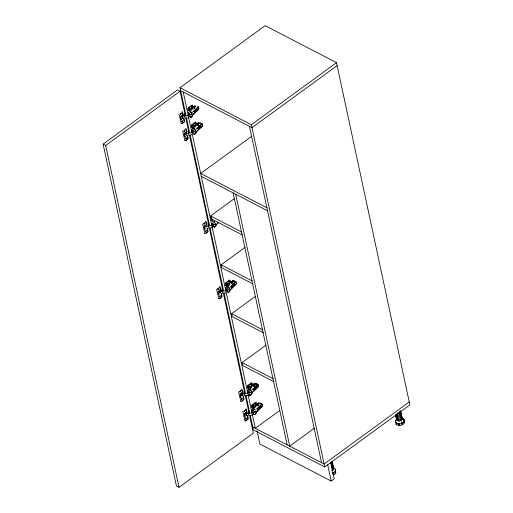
<?xml version="1.0" encoding="UTF-8"?>
<svg xmlns="http://www.w3.org/2000/svg" width="513" height="513" viewBox="0 0 513 513"><rect width="100%" height="100%" fill="white"/><g stroke="black" fill="none" stroke-linecap="round" stroke-linejoin="round"><path stroke-width="0.77" d="M197.742 125.416L197.999 125.153M231.876 283.561L231.882 283.214M197.287 109.333L197.05 110.359L196.517 110.526L196.274 109.859L196.832 109.006L196.383 109.16L196.998 109.07L197.197 109.654L197.287 109.333L196.383 109.493L196.928 110.333M200.904 126.961L200.775 126.07L200.282 126.166L199.865 127.121L200.564 127.282M256.795 387.687L256.673 386.802L256.173 386.892L255.756 387.854L256.462 388.014M188.297 115.015L188.027 115.271M191.663 132.219L192.08 131.719L192.516 132.053M211.991 224.604L211.76 224.918L212.222 224.623M247.971 392.451L247.747 392.766L248.343 392.721M395.908 423.507L395.882 424.238L396.62 424.713L396.216 422.84L396.703 423.154L397.107 425.027L398.999 425.489L398.992 423.372M182.07 115.528L182.506 118.259L182.949 117.259M185.706 132.476L186.142 135.201M188.797 115.239L188.29 115.168M219.59 290.538L220.026 293.269M241.597 393.202L242.033 395.933L242.476 394.933M245.791 412.76L246.227 415.485L245.823 413.395L248.298 413.401M184.577 116.169L182.102 116.162L182.493 117.977L182.532 117.483M182.493 117.977L182.878 117.458M244.111 393.843L241.629 393.843L242.021 395.651L242.412 395.132M242.021 395.651L242.059 395.164M246.214 415.209L246.253 414.716M188.957 114.194C187.598 113.655 189.56 114.296 188.444 113.995M192.048 130.764L192.567 130.796L192.234 131.257M252.319 411.541L252.653 411.08M252.8 414.895L253.044 414.735M200.923 126.281L200.827 126.602L200.628 126.018L200.012 126.108L200.468 125.954L200.019 126.442L200.455 127.243M211.574 225.104L211.843 224.848M225.547 290.287L225.964 289.787L226.4 290.121M192.009 131.142C193.298 130.514 191.259 131.161 192.593 131.142M211.991 223.822L212.504 224.027M247.971 391.669L248.491 391.874M396.773 418.781L396.523 419.506L395.78 415.088L396.761 419.403M400.243 411.464L402.121 419.538L402.372 418.807L400.608 410.842M225.964 289.787L225.996 290.358M252.165 412.003L251.979 412.292L252.563 412.228M331.622 461.495L333.501 469.568L333.764 468.831L332.2 461.54M188.534 115.175L188.22 114.893M248.234 392.811L247.83 392.695M252.486 412.324C252.447 412.709 251.229 412.17 252.531 412.279M211.523 217.769L211.722 220.237L212.228 220.045L211.869 218.281M195.241 109.827L194.414 111.174L194.677 112.411L194.228 111.103L194.562 110.494M258.469 407.79L258.398 409.643L257.949 408.335L258.283 407.72L262.137 404L260.072 402.974M211.875 223.841L212.356 224.085L212.049 223.694M211.946 223.694L212.42 223.88M225.938 288.832L226.477 289.21M247.946 391.496L248.068 391.9L248.51 391.727M252.139 411.048L252.678 411.426M213.664 225.694L212.741 226.047L213.581 226.239M204.944 225.906L204.456 227.195L204.854 229.138M189.047 108.609L189.881 108.358L189.656 109.019L189.002 108.993M260.989 407.239L260.482 407.797L259.995 407.091L260.553 406.232L260.174 406.251L260.848 406.52M183.782 118.574L183.507 118.4L184.308 121.408L183.994 122.132L181.891 123.665L181.249 123.607L179.075 114.123M187.418 135.522L187.142 135.342L187.944 138.356L187.63 139.081L185.526 140.613L184.885 140.556L182.705 131.072M207.329 228.407L207.053 228.227L207.855 231.241L207.541 231.966L205.437 233.492L204.796 233.441L202.622 223.957M243.316 396.248L243.034 396.074L243.842 399.082L243.521 399.807L241.418 401.339L240.777 401.281L238.603 391.804M247.503 415.799L247.228 415.626L248.029 418.64L247.715 419.365L245.612 420.891L244.97 420.84L242.796 411.355M188.418 114.11L188.925 113.848M191.965 130.956L192.561 130.796M252.05 411.24L252.614 411.298M190.028 116.259L189.444 116.162M206.713 226.041L207.008 225.714M220.686 291.217L220.981 290.897M242.694 393.881L242.989 393.561M194.748 110.558L193.709 111.635L198.416 106.768L198.909 109.077L192.24 115.431M197.338 128.583L202.045 123.716L199.987 122.69M231.228 286.645L235.935 281.784L233.87 280.758M253.236 389.309L257.943 384.442L255.878 383.423M257.43 408.861L262.137 404L262.63 406.309L255.961 412.664M395.626 415.075L396.722 420.179L397.331 420.698L396.196 414.754M396.863 414.421L398.268 420.981L396.818 413.574M399.595 411.458L401.307 420.153L401.961 419.487M331.116 462.226L332.674 470.197L333.341 469.517M232.761 284.843L231.934 286.183L232.197 287.427L231.748 286.119L232.908 284.959M254.769 387.501L253.941 388.848L254.211 390.085L253.762 388.777L254.916 387.623M192.112 132.29L191.849 132.11M191.471 113.193L198.217 106.723L198.691 108.948L191.945 115.387M195.107 130.142L201.853 123.671L202.167 125.153M202.327 125.897L195.581 132.335M228.99 288.203L235.736 281.74L236.057 283.221M250.998 390.868L254.371 387.636M255.5 386.558L257.75 384.397L258.225 386.622L251.479 393.061M256.314 409.342L261.938 403.955L262.258 405.437M199.018 126.897L198.044 128.115L198.313 129.359L197.864 128.051L198.198 127.436M195.87 132.38L202.539 126.025L202.045 123.716M215.492 225.22L218.551 222.302M215.787 225.265L218.564 222.616M229.465 290.396L233.55 286.51M229.76 290.448L236.429 284.093L235.935 281.784M251.768 393.112L258.437 386.751L257.943 384.442M255.666 412.619L259.751 408.726M256.231 413.138L254.801 414.498L256.179 413.189M248.029 391.541L248.42 391.74L247.978 391.733M201.077 126.493L200.75 127.346M194.164 131.879C197.941 128.115 194.061 133.656 192.817 131.296M228.054 289.948C231.825 286.183 227.945 291.717 226.701 289.364M254.256 412.163C258.026 408.399 254.147 413.94 252.903 411.58M196.921 109.089L196.396 109.801L196.633 110.462M200.557 126.038L200.051 127.365L199.903 126.807L200.153 127.474L200.679 127.307M234.807 284.349L234.441 284.106L233.915 284.811L233.934 285.433L234.447 285.35M256.455 386.77L255.942 388.097L255.801 387.533L256.045 388.2L256.577 388.04M261.008 406.565L260.642 406.322L260.11 407.027L260.136 407.649L260.649 407.566M234.345 285.305L233.902 284.503L234.351 284.016L233.902 284.17L234.646 284.305M256.353 387.969L255.916 387.168L256.359 386.68L255.91 386.834L256.66 386.969M260.54 407.521L260.104 406.726L260.642 406.322M195.075 106.839L195.78 106.242L194.94 107.07M233.3 281.252C230.215 283.824 235.076 280.072 232.293 282.028M255.307 383.916L254.031 385.071L255.352 384.109M258.796 404.071L257.545 404.949M231.504 282.785L231.844 282.31M253.518 385.443L253.852 384.974M397.062 418.948L395.51 420.256L395.446 422.212L397.408 423.475L400.48 423.443L403.224 422.135L404.359 420.166L403.353 418.454L402.012 418.127M396.318 419.756L396.838 419.32M188.104 112.86L192.471 109.231M191.74 129.808L196.101 126.179M220.353 289.627L220.18 289.492M225.624 287.876L229.991 284.24M242.367 392.285L242.187 392.156M247.632 390.54L251.998 386.905M251.825 410.092L256.192 406.456M212.709 225.72L212.741 226.047L213.511 225.464M227.458 290.64L226.714 291.249M253.659 412.856L252.909 413.465M189.964 115.63L189.194 116.233L190.041 116.406M192.824 133.181L193.593 132.578M248.722 393.913L249.491 393.311M194.324 111.52L195.549 110.596M194.395 111.866L195.568 110.981M197.954 128.468L199.179 127.545M198.024 128.814L199.204 127.929M231.325 287.325L233.088 285.998M254.179 386.712L255.403 385.789M253.922 389.54L255.096 388.655M257.526 409.541L259.289 408.213M227.689 284.33C222.187 289.345 238.648 276.404 230.953 281.983C229.574 282.56 230.587 279.906 229.458 280.034L225.496 282.952L225.694 285.42L226.201 285.228L225.912 283.279L228.798 281.15L229.773 280.528L230.549 282.49L230.44 282.06M249.703 386.988C245.176 390.066 255.147 385.148 252.826 384.564M254.454 406.129L255.974 405.033L252.819 407.585L251.723 407.553L252.402 407.444L252.114 405.494L255.974 402.743M182.994 114.623L180.897 116.124L180.608 117.278L181.108 119.593L181.737 120.055M186.623 131.572L184.533 133.072L184.238 134.226L184.738 136.541L185.366 137.003M195.928 124.96L192.728 127.301L191.631 127.269L192.311 127.16L192.029 125.21L195.889 122.46L196.665 124.422L195.568 121.966L191.612 124.89L191.811 127.352M206.534 224.457L204.443 225.957L204.155 227.112L204.655 229.426L205.283 229.888M186.014 115.675L180.018 87.717L265.144 25.65L336.502 62.676L409.868 404.879L324.742 466.945L253.377 429.92L250.235 415.254M249.51 415.132L253.371 433.126L178.999 487.35L176.427 486.016L103.132 144.134L177.504 89.91L180.076 91.243L185.276 115.496M103.132 144.134L105.704 145.468L180.076 91.243M180.018 87.717L251.376 124.736L336.502 62.676M337.131 65.606L252.005 127.673L180.647 90.647M251.71 136.253L200.679 173.458L266.907 207.816M242.399 235.012L211.279 218.865L210.651 215.935L234.524 198.531M252.883 283.901L221.763 267.754L221.129 264.823L245.002 247.413M263.361 332.79L232.242 316.643L231.613 313.706L255.48 296.302M273.839 381.672L242.72 365.525L242.091 362.595L265.965 345.191M279.822 410.451L255.32 428.323L252.467 415.023M314.264 428.272L289.717 446.169L235.704 194.235M409.239 401.948L324.113 464.015L252.749 426.989M257.032 430.849L259.86 444.04L331.218 481.066L334.207 478.885L330.712 462.591M234.569 285.375L234.037 285.542L233.793 284.875L234.441 284.106M253.441 384.134L254.814 383.301L252.96 384.647C251.588 385.218 252.595 382.57 251.466 382.698L247.51 385.616L247.702 388.078L248.209 387.892L247.92 385.943L250.806 383.814L251.787 383.192L252.556 385.154L252.447 384.718M195.883 124.749L192.728 127.301L197.492 124.441L196.928 123.838L198.916 122.575L196.556 123.992M229.375 283.093L229.773 282.817L226.618 285.369L225.694 285.42M231.344 282.734L231.838 282.394M251.383 385.75L251.78 385.481L248.625 388.033L247.702 388.078M253.351 385.391L253.852 385.051M194.35 108.506L194.767 108.217L194.273 107.98C193.151 108.487 195.209 108.499 194.151 108.352M194.773 107.012L195.838 106.287M198.403 123.96L199.474 123.235M254.301 384.686L255.365 383.968M258.494 404.244L259.559 403.519M226.393 289.063L225.938 289.127M208.541 225.739L208.374 225.374M221.141 293.276L221.828 296.424L221.513 297.142L219.41 298.675L218.769 298.624L216.595 289.14M212.568 225.925L212.921 225.726M220.051 292.5L220.468 292.275M398.268 420.981L401.467 420.205M249.632 395.658L249.318 395.818L249.767 395.645M212.805 220.269L211.722 220.237M248.831 395.26L248.279 395.209M332.514 473.172L334.598 472.172L335.771 470.177L334.777 468.452L333.431 468.125M333.072 472.794L333.989 474.705L335.476 473.448L335.072 471.582L335.361 471.081L335.765 472.954L335.431 469.684M401.705 422.75L402.628 424.655L404.09 423.424L403.686 421.551L403.968 421.064L404.372 422.936L404.013 419.679M206.046 223.578L207.002 223.2M188.175 110.404L188.681 110.212L188.393 108.269L192.253 105.518L193.029 107.48L192.215 105.018L187.976 107.942L188.002 110.321L188.784 110.507C199.39 102.497 181.422 115.88 193.215 107.55C192.978 107.692 197.896 103.325 193.433 106.973L192.92 107.044M249.305 395.889L249.78 395.747M211.965 223.649L213.267 223.238L212.459 223.046L212.292 223.533M332.963 467.632L333.764 468.831M402.173 418.133L402.372 418.807M247.183 413.112L247.696 413.01M208.047 226.079L211.831 225.502L212.183 227.65L208.541 228.093L208.047 226.079L205.642 225.996L206.053 228.086M197.781 125.3L198.165 125.377M231.671 283.362L232.049 283.445M251.896 407.636L251.697 405.167L255.66 402.25C256.789 402.121 255.775 404.776 257.154 404.199L259.007 402.859L257.013 404.116L257.577 404.725L252.98 407.668L252.768 407.367M253.332 413.69L253.839 413.093M212.651 224.553L212.709 224.572M226.624 289.736L226.778 289.73M248.632 392.394L248.69 392.413M184.404 114.046L184.885 115.393M243.931 391.72L244.573 393.817L243.925 391.56M399.261 424.623L400.025 424.61M188.213 133.117L185.732 133.111L186.129 134.925M222.097 291.185L219.622 291.179L220.013 292.994M397.908 420.628L401.653 420.807L401.48 419.551M221.821 290.82L220.462 290.339M247.221 412.978L248.023 413.036M182.532 115.624L182.872 115.81L182.352 115.752M197.954 124.326L199.41 123.191L197.954 124.242M192.17 132.123L191.862 132.142M211.76 224.995L211.773 224.944M226.053 290.191L225.752 290.211M248.068 392.849L247.753 392.785M253.326 413.555L253.768 413.26M331.879 470.389L333.117 470.511L331.905 470.068M192.054 131.059L192.522 131.014L192.086 131.007M252.139 411.343L252.531 411.484L252.377 410.778L252.531 411.157M333.129 468.202L333.803 468.363M401.711 418.198L402.378 418.364M397.447 420.583L398.383 420.865M234.877 281.387L234.043 281.047M255.846 383.647L257.013 384.134M260.751 403.462L260.405 403.333M400.268 420.333L401.653 420.807M228.554 285.311L229.093 285.523L228.593 285.202M250.562 387.975L251.101 388.187L250.601 387.866M246.381 411.715L246.708 411.856L244.618 413.356L244.329 414.51L244.829 416.825L245.458 417.287M192.285 128.308L193.055 128.673M212.196 221.193L212.966 221.558M226.169 286.376L226.938 286.741M248.177 389.034L248.952 389.399M253.14 408.957L252.332 408.425M233.582 280.912L234.685 281.464M255.589 383.577L257.244 384.404M259.783 403.128L261.438 403.955M201.308 176.389L267.536 210.747M210.651 215.935L241.77 232.081M221.129 264.823L252.255 280.964M231.613 313.706L262.733 329.853M242.091 362.595L273.211 378.741M255.692 383.75L257.116 384.487M246.445 411.753L245.701 408.835L246.266 409.227L246.881 412.01L244.759 413.92L245.034 416.537M184.173 136.067L185.238 136.638M200.66 123.184L201.122 123.409M181.249 123.607L182.166 123.736L184.475 121.658L183.943 118.426M184.885 140.556L185.802 140.684L188.104 138.606L187.578 135.374M204.796 233.441L205.713 233.569L208.021 231.491L207.489 228.259M218.769 298.624L219.686 298.752L221.994 296.674L221.462 293.442M240.777 401.281L241.694 401.41L244.002 399.338L243.476 396.107M244.97 420.84L245.887 420.968L248.196 418.89L247.664 415.658M219.256 295.071L218.628 294.603L218.128 292.295L218.416 291.134L220.462 289.646L219.5 286.62L220.064 287.011L220.68 289.794L218.557 291.705L218.833 294.321M241.264 397.729L240.635 397.267L240.135 394.959L240.43 393.798L242.469 392.304L241.508 389.277L242.072 389.668L242.687 392.458L240.571 394.362L240.841 396.979M182.942 115.322L183.5 115.746M242.469 392.996L243.027 393.42M256.442 404.468L256.75 404.706L256.641 404.276M184.398 113.886L184.77 115.066M188.406 132.008L188.034 130.834L188.515 132.341M222.289 290.076L221.917 288.902L222.405 290.409M182.936 114.63L181.98 111.603L182.545 111.994L183.16 114.777L181.038 116.688L181.313 119.305M186.572 131.578L185.61 128.551L186.174 128.943L186.796 131.726L184.674 133.637L184.943 136.253M206.482 224.463L205.527 221.436L206.091 221.828L206.707 224.611M188.233 115.194L188.156 114.874L188.329 115.316M403.763 419.249L404.167 421.122M400.461 410.836L402.179 418.852M400.403 411.516L402.121 419.538M402.628 424.655L402.23 422.783L401.467 423.148L401.871 425.02L400.916 425.469L399.762 425.482L399.364 423.61L398.595 423.616L398.999 425.489M399.435 411.407L401.307 420.153M398.755 412.58L400.506 420.718M397.665 412.965L399.383 420.987M396.081 414.863L397.331 420.698M395.523 421.147L395.786 422.391M395.504 421.635L395.773 422.879M332.161 462.316L333.572 468.876M331.783 461.546L333.501 469.568M333.989 474.705L333.591 472.832L332.815 473.198L333.084 474.448M330.956 462.175L332.674 470.197M327.73 464.765L331.218 481.066M251.376 124.736L324.742 466.945M249.44 126.339L321.542 462.681M233.139 192.907L287.145 444.835M197.717 106.723L197.813 107.172M191.856 131.79L191.965 132.258M211.766 224.668L211.837 225.002M183.212 91.981L188.245 115.444M188.746 117.791L191.766 131.873M192.439 135.002L211.722 224.951M212.222 227.297L225.637 289.877M226.31 293L247.606 392.342M248.279 395.472L251.8 411.894M186.514 118.022L189.701 132.886M190.201 135.233L209.49 225.181M210.157 228.311L223.572 290.89M224.078 293.237L245.541 393.356M246.041 395.703L249.735 412.907M185.943 118.625L188.964 132.707M189.47 135.054L208.926 225.803M209.426 228.15L222.841 290.743M223.347 293.09L244.816 393.227M245.317 395.574L249.01 412.785M105.704 145.468L178.999 487.35M188.656 113.546L188.81 114.252L188.656 113.546M192.292 130.494L192.446 131.2L192.292 130.494M212.202 223.379L212.356 224.085L212.202 223.379M226.175 288.556L226.329 289.268L226.175 288.556M248.189 391.22L248.337 391.926L248.189 391.22M194.1 108.172L194.574 108.198L194.1 108.172M253.627 385.853L254.108 385.879L253.627 385.853M257.821 405.405L258.296 405.43L257.821 405.405M196.55 109.776L196.697 110.526L196.8 109.814C196.319 108.936 197.992 109.147 197.088 109.57L196.845 109.263L196.55 109.776M200.179 126.724L200.333 127.474L200.436 126.762C199.948 125.884 201.628 126.095 200.724 126.519L200.474 126.211L200.179 126.724M234.069 284.792L234.223 285.542L234.319 284.83C233.838 283.952 235.512 284.164 234.608 284.587L234.364 284.279L234.069 284.792M256.077 387.45L256.231 388.2L256.327 387.495C255.846 386.61 257.52 386.828 256.622 387.251L256.372 386.937L256.077 387.45M260.271 407.008L260.418 407.758L260.521 407.046C260.04 406.168 261.713 406.379 260.809 406.803L260.566 406.495L260.271 407.008M180.576 113.873L180.538 114.405L180.454 113.61L180.377 114.277L181.14 113.091L180.73 113.283L181.371 113.187L180.576 113.873M182.211 121.504L182.173 122.036L182.096 121.241L183.006 120.818L182.211 121.504M184.205 130.821L184.173 131.354L184.09 130.558L184.007 131.225L184.776 130.033L184.359 130.231L185.001 130.135L184.205 130.821M185.847 138.452L185.809 138.985L185.725 138.189L185.655 138.734L186.001 137.862L186.642 137.766L185.847 138.452M204.123 223.706L204.084 224.239L204.001 223.444L203.924 224.11L204.687 222.918L204.27 223.117L204.911 223.02L204.123 223.706M205.758 231.337L205.719 231.87L205.642 231.074L205.566 231.619L205.912 230.747L206.553 230.651L205.758 231.337M218.096 288.89L218.057 289.422L217.974 288.627L217.897 289.287L218.66 288.101L218.249 288.3L218.891 288.203L218.096 288.89M219.731 296.52L219.692 297.053L219.615 296.257L219.538 296.803L219.885 295.93L220.526 295.834L219.731 296.52M240.103 391.547L240.065 392.079L239.981 391.291L239.904 391.951L240.674 390.765L240.257 390.964L240.898 390.868L240.103 391.547M241.738 399.178L241.706 399.71L241.623 398.922L241.546 399.46L241.892 398.595L242.534 398.498L241.738 399.178M244.297 411.105L244.259 411.638L244.175 410.842L244.098 411.509L244.861 410.317L244.444 410.515L245.086 410.419L244.297 411.105M245.932 418.736L245.894 419.268L245.817 418.473L246.727 418.05L245.932 418.736M193.51 125.307L193.292 125.961L192.638 125.942L192.914 125.178L193.51 125.307M227.4 283.368L227.176 284.029L226.522 284.01L226.797 283.247L227.4 283.368M249.408 386.032L249.183 386.693L248.536 386.667L248.811 385.911L249.408 386.032M253.602 405.591L253.377 406.245L252.723 406.225L252.999 405.462L253.602 405.591M182.096 121.241L182.019 121.786L182.147 121.286M196.274 109.859L196.415 110.417L196.274 109.859M233.793 284.875L233.934 285.433L233.793 284.875M245.817 418.473L245.74 419.018L245.868 418.518M259.995 407.091L260.136 407.649L259.995 407.091M191.227 106.371L191.644 108.051L192.099 107.416L191.881 106.255L191.227 106.371M194.863 123.319L195.28 124.999L195.729 124.364L195.511 123.203L194.863 123.319M228.747 281.38L229.164 283.067L229.619 282.432L229.401 281.271L228.747 281.38M250.754 384.045L251.171 385.725L251.626 385.09L251.408 383.929L250.754 384.045M254.948 403.596L255.365 405.283L255.814 404.648L255.602 403.487L254.948 403.596M197.159 109.808L197.114 110.398L197.447 109.545L197.159 109.808M234.678 284.824L234.633 285.414L234.967 284.561L234.678 284.824M256.686 387.482L256.641 388.072L256.975 387.225L256.686 387.482M260.88 407.04L260.835 407.63L261.162 406.777L260.88 407.04M213.645 225.983L212.991 225.996L213.645 225.983M189.72 113.405L189.053 113.809L188.643 113.463L189.72 113.405M193.356 130.353L192.689 130.757L192.279 130.411L193.356 130.353M227.24 288.415L226.573 288.819L226.162 288.479L227.24 288.415M249.247 391.079L248.587 391.483L248.177 391.143L249.247 391.079M253.441 410.637L252.774 411.041L252.364 410.695L253.441 410.637M198.396 125.166L197.556 125.14L198.396 125.166M232.286 283.234L231.44 283.208L232.286 283.234M254.294 385.891L253.454 385.872L254.294 385.891M258.488 405.45L257.641 405.424L258.488 405.45M191.208 112.161L190.682 112.507L190.156 112.167L191.208 112.161M194.837 129.109L194.318 129.449L193.792 129.116L194.837 129.109M214.755 221.994L214.229 222.334L213.697 221.982L214.755 221.994M228.727 287.171L228.208 287.517L227.676 287.184L228.727 287.171M250.735 389.835L250.216 390.181L249.677 389.829L250.735 389.835M254.929 409.387L254.403 409.733L253.871 409.38L254.929 409.387M190.503 111.969C190.054 112.713 191.676 111.949 190.503 111.969M194.132 128.917C193.69 129.661 195.312 128.898 194.132 128.917M214.049 221.796C213.6 222.546 215.223 221.783 214.049 221.796M228.022 286.979C227.56 287.716 229.221 286.991 228.022 286.979M250.03 389.643C249.587 390.393 251.203 389.623 250.03 389.643M254.224 409.194C253.775 409.945 255.397 409.182 254.224 409.194M220.366 290.608L219.872 290.768L220.366 290.608M242.373 393.266L241.879 393.433L242.373 393.266M192.016 113.597L190.535 114.931C186.758 113.424 192.914 116.182 192.016 113.597M215.563 223.431L214.081 224.765C210.304 223.258 216.46 226.009 215.563 223.431M251.543 391.278L250.062 392.612C246.285 391.098 252.441 393.856 251.543 391.278M192.51 115.906L191.08 117.265L192.51 115.906M196.146 132.854L194.716 134.214L196.146 132.854M216.056 225.739L214.626 227.099L216.056 225.739M230.029 290.922L228.599 292.282L230.029 290.922M252.037 393.586L250.607 394.939L252.037 393.586M188.284 115.669L184.5 116.246L184.994 118.259L188.643 117.817L188.284 115.669M191.913 132.617L188.13 133.194L188.624 135.208L192.272 134.765L191.913 132.617M225.803 290.685L222.02 291.262L222.514 293.276L226.162 292.833L225.803 290.685M247.811 393.349L244.028 393.92L244.521 395.94L248.17 395.491L247.811 393.349M252.005 412.901L248.221 413.478L248.715 415.492L252.358 415.049L252.005 412.901M208.131 223.867L208.586 225.976L208.131 223.867M248.305 411.266L248.767 413.375L248.305 411.266M189.259 114.713L189.259 114.713M192.888 131.661L192.888 131.661M252.98 411.945L252.98 411.945M191.003 117.381L189.675 116.663L191.003 117.381M194.632 134.329L193.311 133.604L194.632 134.329M214.549 227.214L213.222 226.489L214.549 227.214M228.522 292.397L227.195 291.673L228.522 292.397M250.53 395.061L249.209 394.337L250.53 395.061M254.724 414.613L253.396 413.888L254.724 414.613"/></g></svg>
